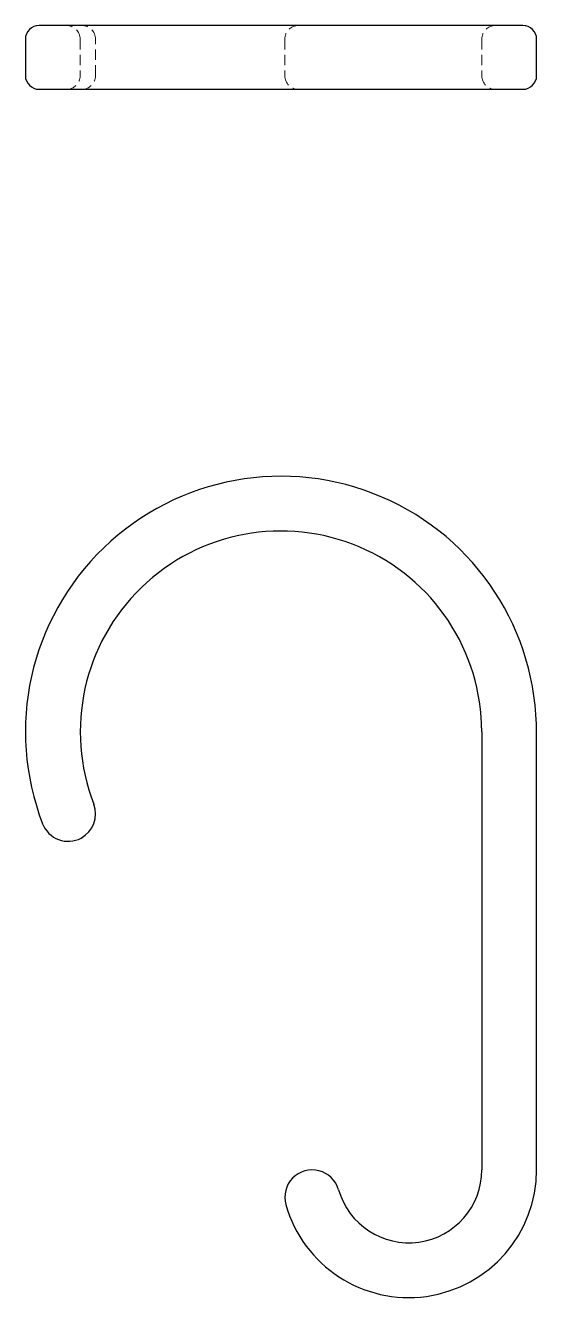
# Model space of a CAD drawing. Header units: millimetres. Extents: x 52 to 227, y 7 to 162.
# Drawn here: x 51.9 to 114.1, y 7 to 161.9 of the extents above.
import ezdxf

# ---------------------------------------------------------------- set-up
doc = ezdxf.new("R2010")
doc.units = ezdxf.units.MM
doc.linetypes.add('HIDDEN', pattern=[1.905, 1.27, -0.635])

msp = doc.modelspace()

# ---------------------------------------------------------------- linework, layer by layer
at = {"color": 7, "linetype": 'Continuous', "lineweight": 25}
for p, q in [((112.45, 161.89), (53.55, 161.89)), ((51.89, 160.22), (51.89, 155.78)), ((114.11, 155.78), (114.11, 160.22)), ((53.55, 154.11), (112.45, 154.11)), ((107.44, 75.89), (107.44, 22.56)), ((114.11, 22.56), (114.11, 75.65)), ((58.65, 62.94), (58.65, 62.94))]:
    msp.add_line(p, q, dxfattribs=at)
at = {"color": 7, "linetype": 'HIDDEN', "lineweight": 18}
for p, q in [((113, 161.79), (112.44, 161.89)), ((58.56, 160.22), (58.56, 155.78)), ((60.42, 155.78), (60.42, 160.22)), ((83.46, 160.22), (83.46, 155.78)), ((107.44, 160.22), (107.44, 155.78)), ((114.11, 160.22), (114.11, 155.78)), ((114.11, 155.78), (114.07, 155.61))]:
    msp.add_line(p, q, dxfattribs=at)
at = {"color": 7, "linetype": 'Continuous', "lineweight": 25}
for centre, radius, start, end in [((53.55, 160.22), 1.67, 90, 180), ((112.45, 160.22), 1.67, 0, 90), ((53.55, 155.78), 1.67, 180, 270), ((112.45, 155.78), 1.67, 270, 0), ((83, 75.89), 31.11, 359.5653, 201.1081), ((83, 75.89), 24.44, 0, 201.1079), ((57.09, 65.88), 3.33, 298, 21.1079), ((57.09, 65.88), 3.33, 201.1081, 298), ((86.8, 19.22), 3.33, 15.8266, 195.8266), ((98.56, 22.56), 15.56, 195.8266, 360), ((98.56, 22.56), 8.89, 195.8266, 360)]:
    msp.add_arc(centre, radius, start, end, dxfattribs=at)
at = {"color": 7, "linetype": 'HIDDEN', "lineweight": 18}
for centre, start, end in [((56.89, 160.22), 0, 90), ((58.75, 160.22), 0, 90), ((85.13, 160.22), 90, 180), ((109.11, 160.22), 90, 180), ((56.89, 155.78), 270, 0), ((58.75, 155.78), 270, 0), ((85.13, 155.78), 180, 270), ((109.11, 155.78), 180, 270)]:
    msp.add_arc(centre, 1.67, start, end, dxfattribs=at)

doc.saveas('drawing.dxf')
